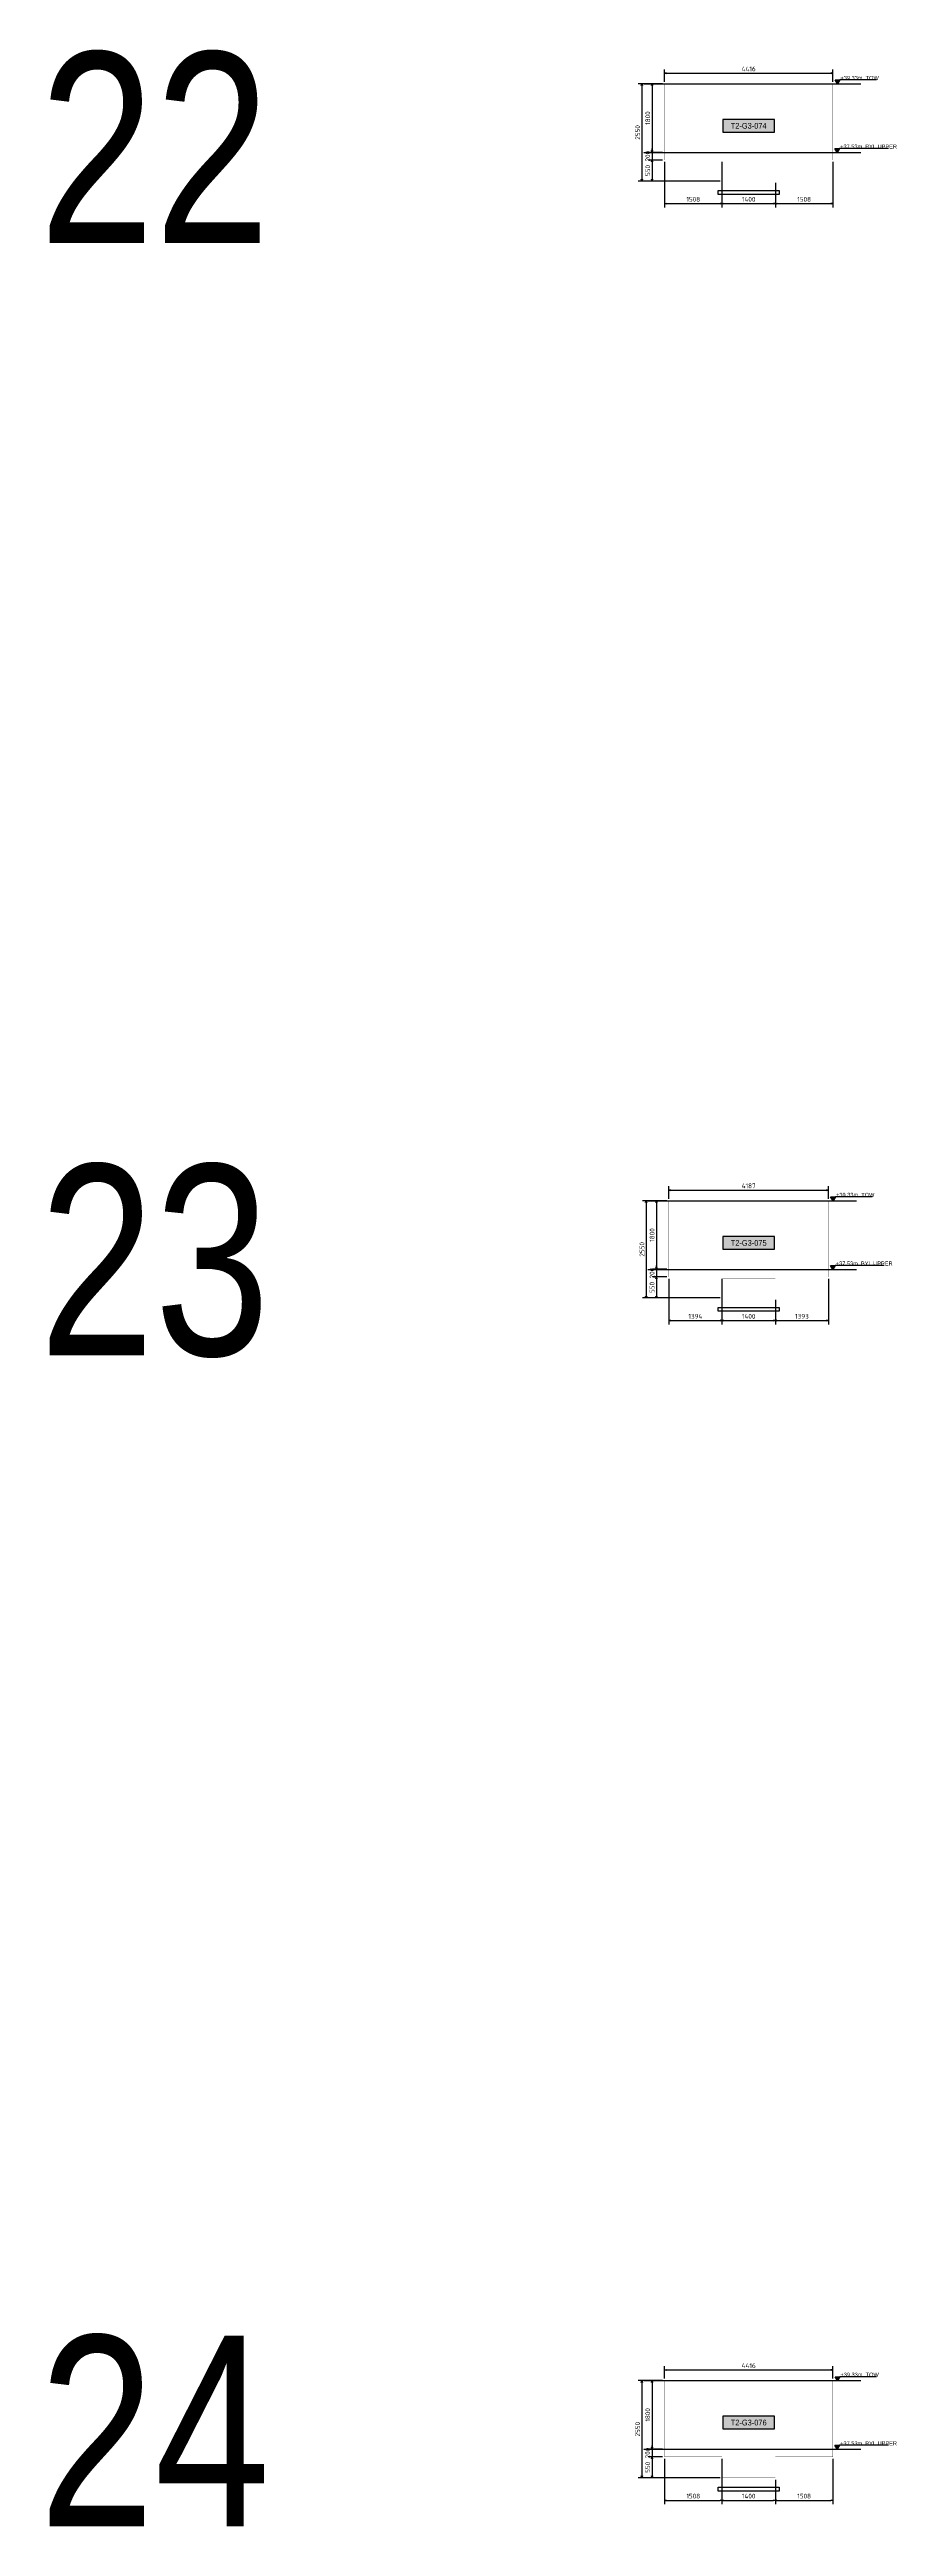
# Model space of a CAD drawing. Header units: centimetres. Extents: x -6122352 to 7132207, y -1694241 to 1947892.
# Drawn here: x 3382148 to 3404151, y 418212 to 483162 of the extents above; entities that cross this region are included whole.
import ezdxf
from ezdxf.enums import TextEntityAlignment as Align

# ---------------------------------------------------------------- set-up
doc = ezdxf.new("R2010")
doc.units = ezdxf.units.CM
doc.header["$MEASUREMENT"] = 0
doc.header["$PDMODE"] = 66
doc.header["$PDSIZE"] = 100
doc.linetypes.add('DASHED2', pattern=[0.375, 0.25, -0.125])
doc.linetypes.add('HIDDEN', pattern=[0.375, 0.25, -0.125])
for name, color, linetype in [('00-MI-DIM', 7, 'Continuous'), ('@MI-TYPE-02', 6, 'Continuous'), ('JML-Dimension', 1, 'Continuous'), ('PANEL-TAGS', 7, 'Continuous'), ('SECTION', 130, 'Continuous')]:
    doc.layers.add(name, color=color, linetype=linetype)
doc.styles.add('Arial Narrow', font='ARIALN.TTF', dxfattribs={"width": 0.95, "height": 500})
doc.styles.add('PANELTAG_STYLE', font='arial.ttf')
doc.styles.add('Schueco-BEMSTIL', font='isocpeur.ttf', dxfattribs={"width": 0.9})
doc.styles.add('txt-Pisa-std', font='arial.ttf', dxfattribs={"width": 0.8})
doc.dimstyles.new('MI- JWC-TXT-2.5 MM', dxfattribs={"dimscale": 1.5, "dimtxt": 2.5, "dimasz": 1, "dimexe": 2, "dimexo": 1, "dimgap": 1, "dimtad": 1, "dimdec": 0, "dimdsep": 46, "dimtxsty": 'Schueco-BEMSTIL', "dimblk": 'OPEN30', "dimcen": 0, "dimdle": 2, "dimclrd": 140, "dimclre": 8, "dimclrt": 40, "dimadec": 0, "dimazin": 2, "dimtfac": 1, "dimtdec": 0, "dimtix": 1, "dimtmove": 2, "dimatfit": 3, "dimldrblk": 'OPEN', "dimfxl": 2, "dimlwd": -1, "dimlwe": -1, "dimarcsym": 0})

# ---------------------------------------------------------------- blocks, each defined once
blk = doc.blocks.new('T3-FOOTING ELEVATION')
at = {"color": 6, "linetype": 'HIDDEN', "ltscale": 5, "const_width": 2}
blk.add_lwpolyline([(30306558, 1676366), (30306558, 1676866), (30307958, 1676866), (30307958, 1676366)], dxfattribs=at)
at = {"color": 6, "ltscale": 20, "const_width": 2}
blk.add_lwpolyline([(30306558, 1676366), (30307958, 1676366), (30307958, 1676116), (30306558, 1676116)], close=True, dxfattribs=at)
at = {"color": 8, "ltscale": 20}
blk.add_lwpolyline([(30306458, 1676116), (30308058, 1676116), (30308058, 1676016), (30306458, 1676016)], close=True, dxfattribs=at)
blk = doc.blocks.new('_Open30')
at = {"color": 0, "linetype": 'ByBlock', "lineweight": -2}
for p, q in [((-1, 0.3), (0, 0)), ((0, 0), (-1, -0.3)), ((0, 0), (-1, 0))]:
    blk.add_line(p, q, dxfattribs=at)
blk = doc.blocks.new('*D3105')
at = {"color": 8, "transparency": 16777216}
for p, q in [((3398391, 453027), (3398391, 453354)), ((3402578, 453027), (3402578, 453354))]:
    blk.add_line(p, q, dxfattribs=at)
at = {"color": 140, "transparency": 16777216}
blk.add_line((3398441, 453254), (3402528, 453254), dxfattribs=at)
at = {"layer": 'Defpoints', "color": 0, "transparency": 16777216}
for p in [(3398391, 452977), (3402578, 453254), (3402578, 452977)]:
    blk.add_point(p, dxfattribs=at)
at = {"color": 140, "transparency": 16777216, "xscale": 50, "yscale": 50, "zscale": 50, "rotation": 180}
blk.add_blockref('_Open30', (3398391, 453254), dxfattribs=at)
at = {"color": 140, "transparency": 16777216, "xscale": 50, "yscale": 50, "zscale": 50}
blk.add_blockref('_Open30', (3402578, 453254), dxfattribs=at)
at = {"color": 40, "transparency": 16777216, "insert": (3400484, 453366), "char_height": 125, "attachment_point": 5, "style": 'Schueco-BEMSTIL'}
blk.add_mtext('4187', dxfattribs=at)
blk = doc.blocks.new('_Open')
at = {"color": 0, "linetype": 'ByBlock', "lineweight": -2}
for p, q in [((-1, 0), (0, 0)), ((-1, 0), (0, 0)), ((0, 0), (-1, 0))]:
    blk.add_line(p, q, dxfattribs=at)
blk = doc.blocks.new('*D3106')
at = {"color": 8, "transparency": 16777216}
for p, q in [((3398341, 452977), (3397964, 452977)), ((3398341, 451177), (3397964, 451177))]:
    blk.add_line(p, q, dxfattribs=at)
at = {"color": 140, "transparency": 16777216}
blk.add_line((3398064, 452927), (3398064, 451227), dxfattribs=at)
at = {"layer": 'Defpoints', "color": 0, "transparency": 16777216}
for p in [(3398391, 452977), (3398064, 451177), (3398391, 451177)]:
    blk.add_point(p, dxfattribs=at)
at = {"color": 140, "transparency": 16777216, "xscale": 50, "yscale": 50, "zscale": 50}
for p, rotation in [((3398064, 452977), 90), ((3398064, 451177), 270)]:
    blk.add_blockref('_Open30', p, dxfattribs=dict(at, rotation=rotation))
at = {"color": 40, "transparency": 16777216, "insert": (3397951, 452077), "char_height": 125, "attachment_point": 5, "rotation": 90, "style": 'Schueco-BEMSTIL'}
blk.add_mtext('1800', dxfattribs=at)
blk = doc.blocks.new('*D3107')
at = {"color": 8, "transparency": 16777216}
for p, q in [((3398391, 450927), (3398391, 449734)), ((3399784, 450927), (3399784, 449734))]:
    blk.add_line(p, q, dxfattribs=at)
at = {"color": 140, "transparency": 16777216}
blk.add_line((3398441, 449834), (3399734, 449834), dxfattribs=at)
at = {"layer": 'Defpoints', "color": 0, "transparency": 16777216}
for p in [(3398391, 450977), (3399784, 450977), (3399784, 449834)]:
    blk.add_point(p, dxfattribs=at)
at = {"color": 140, "transparency": 16777216, "xscale": 50, "yscale": 50, "zscale": 50, "rotation": 180}
blk.add_blockref('_Open30', (3398391, 449834), dxfattribs=at)
at = {"color": 140, "transparency": 16777216, "xscale": 50, "yscale": 50, "zscale": 50}
blk.add_blockref('_Open30', (3399784, 449834), dxfattribs=at)
at = {"color": 40, "transparency": 16777216, "insert": (3399087, 449946), "char_height": 125, "attachment_point": 5, "style": 'Schueco-BEMSTIL'}
blk.add_mtext('1394', dxfattribs=at)
blk = doc.blocks.new('*D3108')
at = {"color": 8, "transparency": 16777216}
for p, q in [((3399784, 450927), (3399784, 449734)), ((3401184, 450377), (3401184, 449734))]:
    blk.add_line(p, q, dxfattribs=at)
at = {"color": 140, "transparency": 16777216}
blk.add_line((3399834, 449834), (3401134, 449834), dxfattribs=at)
at = {"layer": 'Defpoints', "color": 0, "transparency": 16777216}
for p in [(3399784, 450977), (3401184, 450427), (3401184, 449834)]:
    blk.add_point(p, dxfattribs=at)
at = {"color": 140, "transparency": 16777216, "xscale": 50, "yscale": 50, "zscale": 50, "rotation": 180}
blk.add_blockref('_Open30', (3399784, 449834), dxfattribs=at)
at = {"color": 140, "transparency": 16777216, "xscale": 50, "yscale": 50, "zscale": 50}
blk.add_blockref('_Open30', (3401184, 449834), dxfattribs=at)
at = {"color": 40, "transparency": 16777216, "insert": (3400484, 449946), "char_height": 125, "attachment_point": 5, "style": 'Schueco-BEMSTIL'}
blk.add_mtext('1400', dxfattribs=at)
blk = doc.blocks.new('*D3109')
at = {"color": 8, "transparency": 16777216}
for p, q in [((3402578, 450927), (3402578, 449734)), ((3401184, 450377), (3401184, 449734))]:
    blk.add_line(p, q, dxfattribs=at)
at = {"color": 140, "transparency": 16777216}
blk.add_line((3401234, 449834), (3402528, 449834), dxfattribs=at)
at = {"layer": 'Defpoints', "color": 0, "transparency": 16777216}
for p in [(3402578, 450977), (3401184, 450427), (3402578, 449834)]:
    blk.add_point(p, dxfattribs=at)
at = {"color": 140, "transparency": 16777216, "xscale": 50, "yscale": 50, "zscale": 50, "rotation": 180}
blk.add_blockref('_Open30', (3401184, 449834), dxfattribs=at)
at = {"color": 140, "transparency": 16777216, "xscale": 50, "yscale": 50, "zscale": 50}
blk.add_blockref('_Open30', (3402578, 449834), dxfattribs=at)
at = {"color": 40, "transparency": 16777216, "insert": (3401881, 449946), "char_height": 125, "attachment_point": 5, "style": 'Schueco-BEMSTIL'}
blk.add_mtext('1393', dxfattribs=at)
blk = doc.blocks.new('*D3110')
at = {"color": 8, "transparency": 16777216}
for p, q in [((3398341, 451177), (3397964, 451177)), ((3398341, 450977), (3397964, 450977))]:
    blk.add_line(p, q, dxfattribs=at)
at = {"color": 140, "transparency": 16777216}
for p, q in [((3398064, 451227), (3398064, 451277)), ((3398064, 451177), (3398064, 450977)), ((3398064, 450927), (3398064, 450877))]:
    blk.add_line(p, q, dxfattribs=at)
at = {"layer": 'Defpoints', "color": 0, "transparency": 16777216}
for p in [(3398064, 450977), (3398391, 451177), (3398391, 450977)]:
    blk.add_point(p, dxfattribs=at)
at = {"color": 140, "transparency": 16777216, "xscale": 50, "yscale": 50, "zscale": 50}
for p, rotation in [((3398064, 451177), 270), ((3398064, 450977), 90)]:
    blk.add_blockref('_Open30', p, dxfattribs=dict(at, rotation=rotation))
at = {"color": 40, "transparency": 16777216, "insert": (3397951, 451077), "char_height": 125, "attachment_point": 5, "rotation": 90, "style": 'Schueco-BEMSTIL'}
blk.add_mtext('200', dxfattribs=at)
blk = doc.blocks.new('*D3111')
at = {"color": 8, "transparency": 16777216}
for p, q in [((3398341, 450977), (3397964, 450977)), ((3399734, 450427), (3397964, 450427))]:
    blk.add_line(p, q, dxfattribs=at)
at = {"color": 140, "transparency": 16777216}
blk.add_line((3398064, 450927), (3398064, 450477), dxfattribs=at)
at = {"layer": 'Defpoints', "color": 0, "transparency": 16777216}
for p in [(3398391, 450977), (3398064, 450427), (3399784, 450427)]:
    blk.add_point(p, dxfattribs=at)
at = {"color": 140, "transparency": 16777216, "xscale": 50, "yscale": 50, "zscale": 50}
for p, rotation in [((3398064, 450977), 90), ((3398064, 450427), 270)]:
    blk.add_blockref('_Open30', p, dxfattribs=dict(at, rotation=rotation))
at = {"color": 40, "transparency": 16777216, "insert": (3397951, 450702), "char_height": 125, "attachment_point": 5, "rotation": 90, "style": 'Schueco-BEMSTIL'}
blk.add_mtext('550', dxfattribs=at)
blk = doc.blocks.new('*D3112')
at = {"color": 8, "transparency": 16777216}
for p, q in [((3398341, 452977), (3397697, 452977)), ((3399734, 450427), (3397697, 450427))]:
    blk.add_line(p, q, dxfattribs=at)
at = {"color": 140, "transparency": 16777216}
blk.add_line((3397797, 452927), (3397797, 450477), dxfattribs=at)
at = {"layer": 'Defpoints', "color": 0, "transparency": 16777216}
for p in [(3398391, 452977), (3397797, 450427), (3399784, 450427)]:
    blk.add_point(p, dxfattribs=at)
at = {"color": 140, "transparency": 16777216, "xscale": 50, "yscale": 50, "zscale": 50}
for p, rotation in [((3397797, 452977), 90), ((3397797, 450427), 270)]:
    blk.add_blockref('_Open30', p, dxfattribs=dict(at, rotation=rotation))
at = {"color": 40, "transparency": 16777216, "insert": (3397685, 451702), "char_height": 125, "attachment_point": 5, "rotation": 90, "style": 'Schueco-BEMSTIL'}
blk.add_mtext('2550', dxfattribs=at)
blk = doc.blocks.new('*D3121')
at = {"color": 8, "transparency": 16777216}
for p, q in [((3398276, 482315), (3398276, 482642)), ((3402692, 482315), (3402692, 482642))]:
    blk.add_line(p, q, dxfattribs=at)
at = {"color": 140, "transparency": 16777216}
blk.add_line((3398326, 482542), (3402642, 482542), dxfattribs=at)
at = {"layer": 'Defpoints', "color": 0, "transparency": 16777216}
for p in [(3398276, 482265), (3402692, 482542), (3402692, 482265)]:
    blk.add_point(p, dxfattribs=at)
at = {"color": 140, "transparency": 16777216, "xscale": 50, "yscale": 50, "zscale": 50, "rotation": 180}
blk.add_blockref('_Open30', (3398276, 482542), dxfattribs=at)
at = {"color": 140, "transparency": 16777216, "xscale": 50, "yscale": 50, "zscale": 50}
blk.add_blockref('_Open30', (3402692, 482542), dxfattribs=at)
at = {"color": 40, "transparency": 16777216, "insert": (3400484, 482655), "char_height": 125, "attachment_point": 5, "style": 'Schueco-BEMSTIL'}
blk.add_mtext('4416', dxfattribs=at)
blk = doc.blocks.new('*D3122')
at = {"color": 8, "transparency": 16777216}
for p, q in [((3398226, 482265), (3397849, 482265)), ((3398226, 480465), (3397849, 480465))]:
    blk.add_line(p, q, dxfattribs=at)
at = {"color": 140, "transparency": 16777216}
blk.add_line((3397949, 482215), (3397949, 480515), dxfattribs=at)
at = {"layer": 'Defpoints', "color": 0, "transparency": 16777216}
for p in [(3398276, 482265), (3397949, 480465), (3398276, 480465)]:
    blk.add_point(p, dxfattribs=at)
at = {"color": 140, "transparency": 16777216, "xscale": 50, "yscale": 50, "zscale": 50}
for p, rotation in [((3397949, 482265), 90), ((3397949, 480465), 270)]:
    blk.add_blockref('_Open30', p, dxfattribs=dict(at, rotation=rotation))
at = {"color": 40, "transparency": 16777216, "insert": (3397837, 481365), "char_height": 125, "attachment_point": 5, "rotation": 90, "style": 'Schueco-BEMSTIL'}
blk.add_mtext('1800', dxfattribs=at)
blk = doc.blocks.new('*D3123')
at = {"color": 8, "transparency": 16777216}
for p, q in [((3398276, 480215), (3398276, 479022)), ((3399784, 480215), (3399784, 479022))]:
    blk.add_line(p, q, dxfattribs=at)
at = {"color": 140, "transparency": 16777216}
blk.add_line((3398326, 479122), (3399734, 479122), dxfattribs=at)
at = {"layer": 'Defpoints', "color": 0, "transparency": 16777216}
for p in [(3398276, 480265), (3399784, 480265), (3399784, 479122)]:
    blk.add_point(p, dxfattribs=at)
at = {"color": 140, "transparency": 16777216, "xscale": 50, "yscale": 50, "zscale": 50, "rotation": 180}
blk.add_blockref('_Open30', (3398276, 479122), dxfattribs=at)
at = {"color": 140, "transparency": 16777216, "xscale": 50, "yscale": 50, "zscale": 50}
blk.add_blockref('_Open30', (3399784, 479122), dxfattribs=at)
at = {"color": 40, "transparency": 16777216, "insert": (3399030, 479235), "char_height": 125, "attachment_point": 5, "style": 'Schueco-BEMSTIL'}
blk.add_mtext('1508', dxfattribs=at)
blk = doc.blocks.new('*D3124')
at = {"color": 8, "transparency": 16777216}
for p, q in [((3399784, 480215), (3399784, 479022)), ((3401184, 479665), (3401184, 479022))]:
    blk.add_line(p, q, dxfattribs=at)
at = {"color": 140, "transparency": 16777216}
blk.add_line((3399834, 479122), (3401134, 479122), dxfattribs=at)
at = {"layer": 'Defpoints', "color": 0, "transparency": 16777216}
for p in [(3399784, 480265), (3401184, 479715), (3401184, 479122)]:
    blk.add_point(p, dxfattribs=at)
at = {"color": 140, "transparency": 16777216, "xscale": 50, "yscale": 50, "zscale": 50, "rotation": 180}
blk.add_blockref('_Open30', (3399784, 479122), dxfattribs=at)
at = {"color": 140, "transparency": 16777216, "xscale": 50, "yscale": 50, "zscale": 50}
blk.add_blockref('_Open30', (3401184, 479122), dxfattribs=at)
at = {"color": 40, "transparency": 16777216, "insert": (3400484, 479235), "char_height": 125, "attachment_point": 5, "style": 'Schueco-BEMSTIL'}
blk.add_mtext('1400', dxfattribs=at)
blk = doc.blocks.new('*D3125')
at = {"color": 8, "transparency": 16777216}
for p, q in [((3402692, 480215), (3402692, 479022)), ((3401184, 479665), (3401184, 479022))]:
    blk.add_line(p, q, dxfattribs=at)
at = {"color": 140, "transparency": 16777216}
blk.add_line((3401234, 479122), (3402642, 479122), dxfattribs=at)
at = {"layer": 'Defpoints', "color": 0, "transparency": 16777216}
for p in [(3402692, 480265), (3401184, 479715), (3402692, 479122)]:
    blk.add_point(p, dxfattribs=at)
at = {"color": 140, "transparency": 16777216, "xscale": 50, "yscale": 50, "zscale": 50, "rotation": 180}
blk.add_blockref('_Open30', (3401184, 479122), dxfattribs=at)
at = {"color": 140, "transparency": 16777216, "xscale": 50, "yscale": 50, "zscale": 50}
blk.add_blockref('_Open30', (3402692, 479122), dxfattribs=at)
at = {"color": 40, "transparency": 16777216, "insert": (3401938, 479235), "char_height": 125, "attachment_point": 5, "style": 'Schueco-BEMSTIL'}
blk.add_mtext('1508', dxfattribs=at)
blk = doc.blocks.new('*D3126')
at = {"color": 8, "transparency": 16777216}
for p, q in [((3398226, 480465), (3397849, 480465)), ((3398226, 480265), (3397849, 480265))]:
    blk.add_line(p, q, dxfattribs=at)
at = {"color": 140, "transparency": 16777216}
for p, q in [((3397949, 480515), (3397949, 480565)), ((3397949, 480465), (3397949, 480265)), ((3397949, 480215), (3397949, 480165))]:
    blk.add_line(p, q, dxfattribs=at)
at = {"layer": 'Defpoints', "color": 0, "transparency": 16777216}
for p in [(3397949, 480265), (3398276, 480465), (3398276, 480265)]:
    blk.add_point(p, dxfattribs=at)
at = {"color": 140, "transparency": 16777216, "xscale": 50, "yscale": 50, "zscale": 50}
for p, rotation in [((3397949, 480465), 270), ((3397949, 480265), 90)]:
    blk.add_blockref('_Open30', p, dxfattribs=dict(at, rotation=rotation))
at = {"color": 40, "transparency": 16777216, "insert": (3397837, 480365), "char_height": 125, "attachment_point": 5, "rotation": 90, "style": 'Schueco-BEMSTIL'}
blk.add_mtext('200', dxfattribs=at)
blk = doc.blocks.new('*D3127')
at = {"color": 8, "transparency": 16777216}
for p, q in [((3398226, 480265), (3397849, 480265)), ((3399734, 479715), (3397849, 479715))]:
    blk.add_line(p, q, dxfattribs=at)
at = {"color": 140, "transparency": 16777216}
blk.add_line((3397949, 480215), (3397949, 479765), dxfattribs=at)
at = {"layer": 'Defpoints', "color": 0, "transparency": 16777216}
for p in [(3398276, 480265), (3397949, 479715), (3399784, 479715)]:
    blk.add_point(p, dxfattribs=at)
at = {"color": 140, "transparency": 16777216, "xscale": 50, "yscale": 50, "zscale": 50}
for p, rotation in [((3397949, 480265), 90), ((3397949, 479715), 270)]:
    blk.add_blockref('_Open30', p, dxfattribs=dict(at, rotation=rotation))
at = {"color": 40, "transparency": 16777216, "insert": (3397837, 479990), "char_height": 125, "attachment_point": 5, "rotation": 90, "style": 'Schueco-BEMSTIL'}
blk.add_mtext('550', dxfattribs=at)
blk = doc.blocks.new('*D3128')
at = {"color": 8, "transparency": 16777216}
for p, q in [((3398226, 482265), (3397583, 482265)), ((3399734, 479715), (3397583, 479715))]:
    blk.add_line(p, q, dxfattribs=at)
at = {"color": 140, "transparency": 16777216}
blk.add_line((3397683, 482215), (3397683, 479765), dxfattribs=at)
at = {"layer": 'Defpoints', "color": 0, "transparency": 16777216}
for p in [(3398276, 482265), (3397683, 479715), (3399784, 479715)]:
    blk.add_point(p, dxfattribs=at)
at = {"color": 140, "transparency": 16777216, "xscale": 50, "yscale": 50, "zscale": 50}
for p, rotation in [((3397683, 482265), 90), ((3397683, 479715), 270)]:
    blk.add_blockref('_Open30', p, dxfattribs=dict(at, rotation=rotation))
at = {"color": 40, "transparency": 16777216, "insert": (3397570, 480990), "char_height": 125, "attachment_point": 5, "rotation": 90, "style": 'Schueco-BEMSTIL'}
blk.add_mtext('2550', dxfattribs=at)
blk = doc.blocks.new('*D3129')
at = {"color": 8, "transparency": 16777216}
for p, q in [((3398276, 422088), (3398276, 422415)), ((3402692, 422088), (3402692, 422415))]:
    blk.add_line(p, q, dxfattribs=at)
at = {"color": 140, "transparency": 16777216}
blk.add_line((3398326, 422315), (3402642, 422315), dxfattribs=at)
at = {"layer": 'Defpoints', "color": 0, "transparency": 16777216}
for p in [(3402692, 422315), (3398276, 422038), (3402692, 422038)]:
    blk.add_point(p, dxfattribs=at)
at = {"color": 140, "transparency": 16777216, "xscale": 50, "yscale": 50, "zscale": 50, "rotation": 180}
blk.add_blockref('_Open30', (3398276, 422315), dxfattribs=at)
at = {"color": 140, "transparency": 16777216, "xscale": 50, "yscale": 50, "zscale": 50}
blk.add_blockref('_Open30', (3402692, 422315), dxfattribs=at)
at = {"color": 40, "transparency": 16777216, "insert": (3400484, 422428), "char_height": 125, "attachment_point": 5, "style": 'Schueco-BEMSTIL'}
blk.add_mtext('4416', dxfattribs=at)
blk = doc.blocks.new('*D3130')
at = {"color": 8, "transparency": 16777216}
for p, q in [((3398226, 422038), (3397849, 422038)), ((3398226, 420238), (3397849, 420238))]:
    blk.add_line(p, q, dxfattribs=at)
at = {"color": 140, "transparency": 16777216}
blk.add_line((3397949, 421988), (3397949, 420288), dxfattribs=at)
at = {"layer": 'Defpoints', "color": 0, "transparency": 16777216}
for p in [(3398276, 422038), (3397949, 420238), (3398276, 420238)]:
    blk.add_point(p, dxfattribs=at)
at = {"color": 140, "transparency": 16777216, "xscale": 50, "yscale": 50, "zscale": 50}
for p, rotation in [((3397949, 422038), 90), ((3397949, 420238), 270)]:
    blk.add_blockref('_Open30', p, dxfattribs=dict(at, rotation=rotation))
at = {"color": 40, "transparency": 16777216, "insert": (3397837, 421138), "char_height": 125, "attachment_point": 5, "rotation": 90, "style": 'Schueco-BEMSTIL'}
blk.add_mtext('1800', dxfattribs=at)
blk = doc.blocks.new('*D3131')
at = {"color": 8, "transparency": 16777216}
for p, q in [((3398276, 419988), (3398276, 418796)), ((3399784, 419988), (3399784, 418796))]:
    blk.add_line(p, q, dxfattribs=at)
at = {"color": 140, "transparency": 16777216}
blk.add_line((3398326, 418896), (3399734, 418896), dxfattribs=at)
at = {"layer": 'Defpoints', "color": 0, "transparency": 16777216}
for p in [(3398276, 420038), (3399784, 420038), (3399784, 418896)]:
    blk.add_point(p, dxfattribs=at)
at = {"color": 140, "transparency": 16777216, "xscale": 50, "yscale": 50, "zscale": 50, "rotation": 180}
blk.add_blockref('_Open30', (3398276, 418896), dxfattribs=at)
at = {"color": 140, "transparency": 16777216, "xscale": 50, "yscale": 50, "zscale": 50}
blk.add_blockref('_Open30', (3399784, 418896), dxfattribs=at)
at = {"color": 40, "transparency": 16777216, "insert": (3399030, 419008), "char_height": 125, "attachment_point": 5, "style": 'Schueco-BEMSTIL'}
blk.add_mtext('1508', dxfattribs=at)
blk = doc.blocks.new('*D3132')
at = {"color": 8, "transparency": 16777216}
for p, q in [((3399784, 419988), (3399784, 418796)), ((3401184, 419438), (3401184, 418796))]:
    blk.add_line(p, q, dxfattribs=at)
at = {"color": 140, "transparency": 16777216}
blk.add_line((3399834, 418896), (3401134, 418896), dxfattribs=at)
at = {"layer": 'Defpoints', "color": 0, "transparency": 16777216}
for p in [(3399784, 420038), (3401184, 419488), (3401184, 418896)]:
    blk.add_point(p, dxfattribs=at)
at = {"color": 140, "transparency": 16777216, "xscale": 50, "yscale": 50, "zscale": 50, "rotation": 180}
blk.add_blockref('_Open30', (3399784, 418896), dxfattribs=at)
at = {"color": 140, "transparency": 16777216, "xscale": 50, "yscale": 50, "zscale": 50}
blk.add_blockref('_Open30', (3401184, 418896), dxfattribs=at)
at = {"color": 40, "transparency": 16777216, "insert": (3400484, 419008), "char_height": 125, "attachment_point": 5, "style": 'Schueco-BEMSTIL'}
blk.add_mtext('1400', dxfattribs=at)
blk = doc.blocks.new('*D3133')
at = {"color": 8, "transparency": 16777216}
for p, q in [((3402692, 419988), (3402692, 418796)), ((3401184, 419438), (3401184, 418796))]:
    blk.add_line(p, q, dxfattribs=at)
at = {"color": 140, "transparency": 16777216}
blk.add_line((3401234, 418896), (3402642, 418896), dxfattribs=at)
at = {"layer": 'Defpoints', "color": 0, "transparency": 16777216}
for p in [(3402692, 420038), (3401184, 419488), (3402692, 418896)]:
    blk.add_point(p, dxfattribs=at)
at = {"color": 140, "transparency": 16777216, "xscale": 50, "yscale": 50, "zscale": 50, "rotation": 180}
blk.add_blockref('_Open30', (3401184, 418896), dxfattribs=at)
at = {"color": 140, "transparency": 16777216, "xscale": 50, "yscale": 50, "zscale": 50}
blk.add_blockref('_Open30', (3402692, 418896), dxfattribs=at)
at = {"color": 40, "transparency": 16777216, "insert": (3401938, 419008), "char_height": 125, "attachment_point": 5, "style": 'Schueco-BEMSTIL'}
blk.add_mtext('1508', dxfattribs=at)
blk = doc.blocks.new('*D3134')
at = {"color": 8, "transparency": 16777216}
for p, q in [((3398226, 420238), (3397849, 420238)), ((3398226, 420038), (3397849, 420038))]:
    blk.add_line(p, q, dxfattribs=at)
at = {"color": 140, "transparency": 16777216}
for p, q in [((3397949, 420288), (3397949, 420338)), ((3397949, 420238), (3397949, 420038)), ((3397949, 419988), (3397949, 419938))]:
    blk.add_line(p, q, dxfattribs=at)
at = {"layer": 'Defpoints', "color": 0, "transparency": 16777216}
for p in [(3398276, 420238), (3397949, 420038), (3398276, 420038)]:
    blk.add_point(p, dxfattribs=at)
at = {"color": 140, "transparency": 16777216, "xscale": 50, "yscale": 50, "zscale": 50}
for p, rotation in [((3397949, 420238), 270), ((3397949, 420038), 90)]:
    blk.add_blockref('_Open30', p, dxfattribs=dict(at, rotation=rotation))
at = {"color": 40, "transparency": 16777216, "insert": (3397837, 420138), "char_height": 125, "attachment_point": 5, "rotation": 90, "style": 'Schueco-BEMSTIL'}
blk.add_mtext('200', dxfattribs=at)
blk = doc.blocks.new('*D3135')
at = {"color": 8, "transparency": 16777216}
for p, q in [((3398226, 420038), (3397849, 420038)), ((3399734, 419488), (3397849, 419488))]:
    blk.add_line(p, q, dxfattribs=at)
at = {"color": 140, "transparency": 16777216}
blk.add_line((3397949, 419988), (3397949, 419538), dxfattribs=at)
at = {"layer": 'Defpoints', "color": 0, "transparency": 16777216}
for p in [(3398276, 420038), (3397949, 419488), (3399784, 419488)]:
    blk.add_point(p, dxfattribs=at)
at = {"color": 140, "transparency": 16777216, "xscale": 50, "yscale": 50, "zscale": 50}
for p, rotation in [((3397949, 420038), 90), ((3397949, 419488), 270)]:
    blk.add_blockref('_Open30', p, dxfattribs=dict(at, rotation=rotation))
at = {"color": 40, "transparency": 16777216, "insert": (3397837, 419763), "char_height": 125, "attachment_point": 5, "rotation": 90, "style": 'Schueco-BEMSTIL'}
blk.add_mtext('550', dxfattribs=at)
blk = doc.blocks.new('*D3136')
at = {"color": 8, "transparency": 16777216}
for p, q in [((3398226, 422038), (3397583, 422038)), ((3399734, 419488), (3397583, 419488))]:
    blk.add_line(p, q, dxfattribs=at)
at = {"color": 140, "transparency": 16777216}
blk.add_line((3397683, 421988), (3397683, 419538), dxfattribs=at)
at = {"layer": 'Defpoints', "color": 0, "transparency": 16777216}
for p in [(3398276, 422038), (3397683, 419488), (3399784, 419488)]:
    blk.add_point(p, dxfattribs=at)
at = {"color": 140, "transparency": 16777216, "xscale": 50, "yscale": 50, "zscale": 50}
for p, rotation in [((3397683, 422038), 90), ((3397683, 419488), 270)]:
    blk.add_blockref('_Open30', p, dxfattribs=dict(at, rotation=rotation))
at = {"color": 40, "transparency": 16777216, "insert": (3397570, 420763), "char_height": 125, "attachment_point": 5, "rotation": 90, "style": 'Schueco-BEMSTIL'}
blk.add_mtext('2550', dxfattribs=at)
blk = doc.blocks.new('*U2058')
at = {"layer": 'JML-Dimension'}
h = blk.add_hatch(color=10, dxfattribs=at)
h.dxf.hatch_style = 1
h.paths.add_polyline_path([(0, 0), (-1.5, 2.4), (1.5, 2.4)])
blk.add_line((24.3, 2.4), (1.5, 2.4), dxfattribs=at)
blk.add_lwpolyline([(0, 0), (-1.5, 2.4), (1.5, 2.4), (0, 0)], dxfattribs=at)
at = {"color": 5, "style": 'txt-Pisa-std', "width": 0.8}
blk.add_attdef('+0.0', text='', height=2.5, dxfattribs=at).set_placement((1.9, 2.4), align=Align.BOTTOM_LEFT)
blk = doc.blocks.new('*U2056')
at = {"layer": 'JML-Dimension'}
h = blk.add_hatch(color=10, dxfattribs=at)
h.dxf.hatch_style = 1
h.paths.add_polyline_path([(0, 0), (-1.5, 2.4), (1.5, 2.4)])
blk.add_line((31.8, 2.4), (1.5, 2.4), dxfattribs=at)
blk.add_lwpolyline([(0, 0), (-1.5, 2.4), (1.5, 2.4), (0, 0)], dxfattribs=at)
at = {"color": 5, "style": 'txt-Pisa-std', "width": 0.8}
blk.add_attdef('+0.0', text='', height=2.5, dxfattribs=at).set_placement((1.9, 2.4), align=Align.BOTTOM_LEFT)
blk = doc.blocks.new('PANELTAG')
at = {"layer": 'PANEL-TAGS', "color": 1}
blk.add_lwpolyline([(-13.5, -3.3), (13.5, -3.3), (13.5, 3.3), (-13.5, 3.3)], close=True, dxfattribs=at)
at = {"layer": 'PANEL-TAGS', "color": 40, "true_color": 0xffd700}
blk.add_solid([(-13.5, -3.3), (13.5, -3.3), (-13.5, 3.3), (13.5, 3.3)], dxfattribs=at)
at = {"layer": 'PANEL-TAGS', "color": 5, "style": 'PANELTAG_STYLE', "width": 0.85}
blk.add_attdef('TAGNO', text='', height=3, dxfattribs=at).set_placement((0, 0), align=Align.MIDDLE)

msp = doc.modelspace()

# ---------------------------------------------------------------- linework, layer by layer
at = {"layer": '@MI-TYPE-02', "color": 160, "linetype": 'DASHED2', "ltscale": 5}
for points in [[(3397722.74846, 482265.24543), (3403424.68928, 482265.24543)], [(3397722.74846, 480465.24543), (3403424.68928, 480465.24543)], [(3397837.24846, 452976.61863), (3403310.18928, 452976.61863)], [(3397837.24846, 451176.61863), (3403310.18928, 451176.61863)], [(3397722.74846, 422038.41564), (3403424.68928, 422038.41564)], [(3397722.74846, 420238.41564), (3403424.68928, 420238.41564)]]:
    msp.add_lwpolyline(points, dxfattribs=at)
at = {"layer": '@MI-TYPE-02', "color": 30, "const_width": 2.5}
for points in [[(3398276.01268, 482265.24543), (3402692.01268, 482265.24543), (3402692.01268, 480265.24543), (3401184.01268, 480265.24543), (3401184.01268, 479715.24543), (3399784.01268, 479715.24543), (3399784.01268, 480265.24543), (3398276.01268, 480265.24543)], [(3398390.51268, 452976.61863), (3402577.51268, 452976.61863), (3402577.51268, 450976.61863), (3401184.01268, 450976.61863), (3401184.01268, 450426.61863), (3399784.01268, 450426.61863), (3399784.01268, 450976.61863), (3398390.51268, 450976.61863)], [(3398276.01268, 422038.41564), (3402692.01268, 422038.41564), (3402692.01268, 420038.41564), (3401184.01268, 420038.41564), (3401184.01268, 419488.41564), (3399784.01268, 419488.41564), (3399784.01268, 420038.41564), (3398276.01268, 420038.41564)]]:
    msp.add_lwpolyline(points, close=True, dxfattribs=at)

# ---------------------------------------------------------------- block references
at = {"color": 2}
for p in [(-26906774.14888, -1196650.62833), (-26906774.14888, -1225939.25513), (-26906774.14888, -1256877.45813)]:
    msp.add_blockref('T3-FOOTING ELEVATION', p, dxfattribs=at)
at = {"layer": 'PANEL-TAGS'}
ref = msp.add_blockref('PANELTAG', (3400484.01268, 481163.00111), dxfattribs=dict(at, xscale=50, yscale=50, zscale=50))
ref.add_attrib('TAGNO', 'T2-G3-074', dxfattribs={"color": 5, "height": 150, "style": 'PANELTAG_STYLE', "width": 0.85}).set_placement((3400484.01268, 481163.00111), align=Align.MIDDLE_CENTER)
ref = msp.add_blockref('PANELTAG', (3400484.01268, 451869.25315), dxfattribs=dict(at, xscale=50, yscale=50, zscale=50))
ref.add_attrib('TAGNO', 'T2-G3-075', dxfattribs={"color": 5, "height": 150, "style": 'PANELTAG_STYLE', "width": 0.85}).set_placement((3400484.01268, 451869.25315), align=Align.MIDDLE_CENTER)
ref = msp.add_blockref('PANELTAG', (3400484.01268, 420936.17131), dxfattribs=dict(at, xscale=50, yscale=50, zscale=50))
ref.add_attrib('TAGNO', 'T2-G3-076', dxfattribs={"color": 5, "height": 150, "style": 'PANELTAG_STYLE', "width": 0.85}).set_placement((3400484.01268, 420936.17131), align=Align.MIDDLE_CENTER)
at = {"layer": 'SECTION', "color": 6}
ref = msp.add_blockref('*U2058', (3402812.35471, 482265.24543), dxfattribs=dict(at, xscale=42.30147098076819, yscale=42.30147098076819, zscale=42.30147098076819))
ref.add_attrib('+0.0', '+39.33m  TOW', (3402891.48336, 482365.5025), dxfattribs={"layer": 'JML-Dimension', "color": 5, "height": 105.7536775, "style": 'txt-Pisa-std', "width": 0.8})
ref = msp.add_blockref('*U2056', (3402805.06122, 480465.24548), dxfattribs=dict(at, xscale=42.30147098076819, yscale=42.30147098076819, zscale=42.30147098076819))
ref.add_attrib('+0.0', '+37.53m  BYL UPPER', (3402884.18987, 480565.50254), dxfattribs={"layer": 'JML-Dimension', "color": 5, "height": 105.7536775, "style": 'txt-Pisa-std', "width": 0.8})
ref = msp.add_blockref('*U2058', (3402697.85471, 452976.61863), dxfattribs=dict(at, xscale=42.30147098076819, yscale=42.30147098076819, zscale=42.30147098076819))
ref.add_attrib('+0.0', '+39.33m  TOW', (3402776.98336, 453076.8757), dxfattribs={"layer": 'JML-Dimension', "color": 5, "height": 105.7536775, "style": 'txt-Pisa-std', "width": 0.8})
ref = msp.add_blockref('*U2056', (3402690.56122, 451176.61868), dxfattribs=dict(at, xscale=42.30147098076819, yscale=42.30147098076819, zscale=42.30147098076819))
ref.add_attrib('+0.0', '+37.53m  BYL UPPER', (3402769.68987, 451276.87574), dxfattribs={"layer": 'JML-Dimension', "color": 5, "height": 105.7536775, "style": 'txt-Pisa-std', "width": 0.8})
ref = msp.add_blockref('*U2058', (3402812.35471, 422038.41564), dxfattribs=dict(at, xscale=42.30147098076819, yscale=42.30147098076819, zscale=42.30147098076819))
ref.add_attrib('+0.0', '+39.33m  TOW', (3402891.48336, 422138.6727), dxfattribs={"layer": 'JML-Dimension', "color": 5, "height": 105.7536775, "style": 'txt-Pisa-std', "width": 0.8})
ref = msp.add_blockref('*U2056', (3402805.06122, 420238.41568), dxfattribs=dict(at, xscale=42.30147098076819, yscale=42.30147098076819, zscale=42.30147098076819))
ref.add_attrib('+0.0', '+37.53m  BYL UPPER', (3402884.18987, 420338.67274), dxfattribs={"layer": 'JML-Dimension', "color": 5, "height": 105.7536775, "style": 'txt-Pisa-std', "width": 0.8})

# ---------------------------------------------------------------- texts
at = {"layer": '00-MI-DIM', "color": 6, "char_height": 5000, "attachment_point": 1, "style": 'Arial Narrow'}
for s, insert in [('22', (3381875.44716, 483087.78343)), ('23', (3381875.44716, 453920.91915)), ('24', (3381875.44716, 423212.09036))]:
    msp.add_mtext_dynamic_manual_height_columns(s, width=73699.0314771, gutter_width=2500, heights=[0], dxfattribs=dict(at, insert=insert))

# ---------------------------------------------------------------- dimensions: what is measured, and where the dimension line sits
for base, p1, p2, picture, middle in [((3402692.01268, 482542.19662), (3398276.01268, 482265.24543), (3402692.01268, 482265.24543), '*D3121', (3400484.01268, 482654.69662)), ((3399784.01268, 479122.34386), (3398276.01268, 480265.24543), (3399784.01268, 480265.24543), '*D3123', (3399030.01268, 479234.84386)), ((3401184.01268, 479122.34386), (3399784.01268, 480265.24543), (3401184.01268, 479715.24543), '*D3124', (3400484.01268, 479234.84386)), ((3402692.01268, 479122.34386), (3401184.01268, 479715.24543), (3402692.01268, 480265.24543), '*D3125', (3401938.01268, 479234.84386)), ((3402577.51268, 453253.56982), (3398390.51268, 452976.61863), (3402577.51268, 452976.61863), '*D3105', (3400484.01268, 453366.06982)), ((3399784.0126829841, 449833.7170644859), (3398390.512682979, 450976.6186330996), (3399784.0126829841, 450976.6186330997), '*D3107', (3399087.2626829809, 449946.2170644859)), ((3401184.01268, 449833.71706), (3399784.01268, 450976.61863), (3401184.01268, 450426.61863), '*D3108', (3400484.01268, 449946.21706)), ((3402577.512682979, 449833.7170644859), (3401184.0126829841, 450426.6186330997), (3402577.512682979, 450976.6186330995), '*D3109', (3401880.7626829809, 449946.2170644859)), ((3402692.01268, 422315.36682), (3398276.01268, 422038.41564), (3402692.01268, 422038.41564), '*D3129', (3400484.01268, 422427.86682)), ((3399784.01268, 418895.51407), (3398276.01268, 420038.41564), (3399784.01268, 420038.41564), '*D3131', (3399030.01268, 419008.01407)), ((3401184.01268, 418895.51407), (3399784.01268, 420038.41564), (3401184.01268, 419488.41564), '*D3132', (3400484.01268, 419008.01407)), ((3402692.01268, 418895.51407), (3401184.01268, 419488.41564), (3402692.01268, 420038.41564), '*D3133', (3401938.01268, 419008.01407))]:
    dim = msp.add_linear_dim(base=base, p1=p1, p2=p2, dimstyle='MI- JWC-TXT-2.5 MM')
    dim.commit()
    dim.dimension.update_dxf_attribs({"geometry": picture, "text_midpoint": middle})
for base, p1, p2, picture, middle in [((3397682.52515, 479715.24543), (3398276.01268, 482265.24543), (3399784.01268, 479715.24543), '*D3128', (3397570.02515, 480990.24543)), ((3397949.10765, 480465.24543), (3398276.01268, 482265.24543), (3398276.01268, 480465.24543), '*D3122', (3397836.60765, 481365.24543)), ((3397949.10765, 480265.24543), (3398276.01268, 480465.24543), (3398276.01268, 480265.24543), '*D3126', (3397836.60765, 480365.24543)), ((3397949.10765, 479715.24543), (3398276.01268, 480265.24543), (3399784.01268, 479715.24543), '*D3127', (3397836.60765, 479990.24543)), ((3397797.02515, 450426.61863), (3398390.51268, 452976.61863), (3399784.01268, 450426.61863), '*D3112', (3397684.52515, 451701.61863)), ((3398063.60765, 451176.61863), (3398390.51268, 452976.61863), (3398390.51268, 451176.61863), '*D3106', (3397951.10765, 452076.61863)), ((3398063.60765, 450976.61863), (3398390.51268, 451176.61863), (3398390.51268, 450976.61863), '*D3110', (3397951.10765, 451076.61863)), ((3398063.60765, 450426.61863), (3398390.51268, 450976.61863), (3399784.01268, 450426.61863), '*D3111', (3397951.10765, 450701.61863)), ((3397682.52515, 419488.41564), (3398276.01268, 422038.41564), (3399784.01268, 419488.41564), '*D3136', (3397570.02515, 420763.41564)), ((3397949.10765, 420238.41564), (3398276.01268, 422038.41564), (3398276.01268, 420238.41564), '*D3130', (3397836.60765, 421138.41564)), ((3397949.10765, 420038.41564), (3398276.01268, 420238.41564), (3398276.01268, 420038.41564), '*D3134', (3397836.60765, 420138.41564)), ((3397949.10765, 419488.41564), (3398276.01268, 420038.41564), (3399784.01268, 419488.41564), '*D3135', (3397836.60765, 419763.41564))]:
    dim = msp.add_linear_dim(base=base, p1=p1, p2=p2, angle=90, dimstyle='MI- JWC-TXT-2.5 MM')
    dim.commit()
    dim.dimension.update_dxf_attribs({"geometry": picture, "text_midpoint": middle})

doc.saveas('drawing.dxf')
